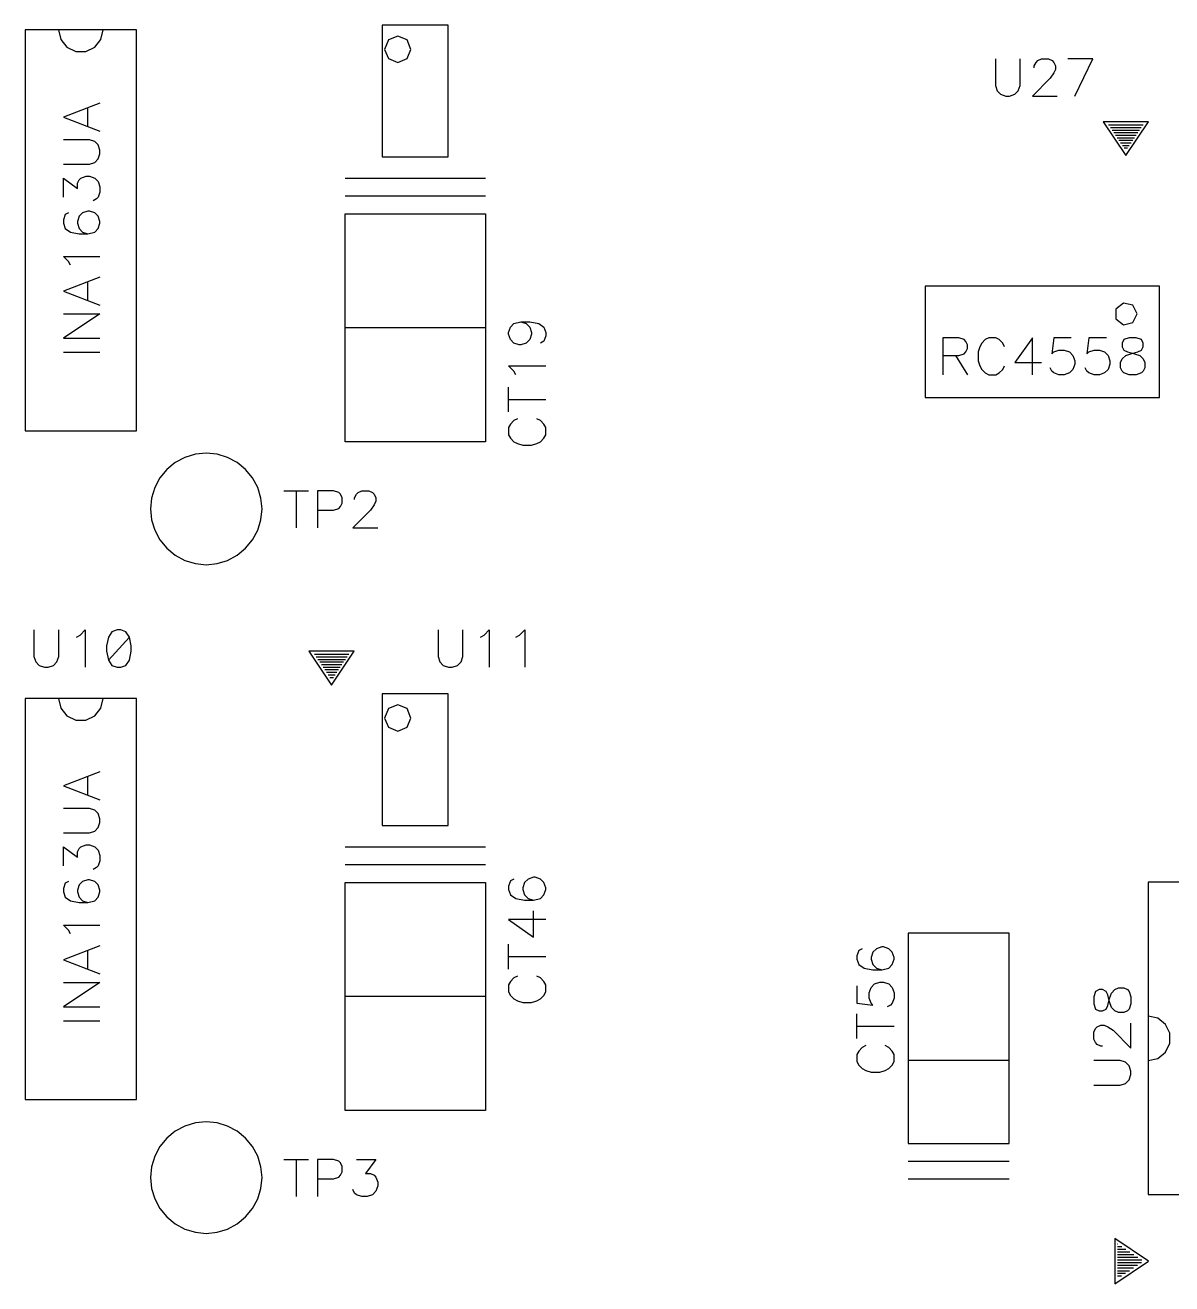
# Model space of a CAD drawing. Extents: x 295 to 953, y 10 to 290.
# Drawn here: x 584.6 to 642.1, y 157 to 220.1 of the extents above; entities that cross this region are included whole.
import ezdxf

# ---------------------------------------------------------------- set-up
doc = ezdxf.new("R2010")
doc.units = 0
doc.header["$LTSCALE"] = 5
doc.header["$MEASUREMENT"] = 0
doc.layers.add('DV-DPO-A6_TSK', color=14, linetype='CONTINUOUS')

msp = doc.modelspace()

# ---------------------------------------------------------------- linework, layer by layer
at = {"layer": 'DV-DPO-A6_TSK', "color": 7}
for p, q in [((584.644, 219.876), (584.644, 209.818)), ((590.232, 219.876), (584.644, 219.876)), ((586.32, 219.876), (586.427, 219.395)), ((588.444, 219.395), (588.556, 219.876)), ((590.232, 199.759), (590.232, 219.876)), ((602.548, 220.105), (602.548, 213.506)), ((605.851, 220.105), (602.548, 220.105)), ((605.851, 213.506), (605.851, 220.105)), ((586.427, 219.395), (586.74, 219.004)), ((586.74, 219.004), (587.187, 218.786)), ((587.684, 218.786), (588.131, 219.004)), ((588.131, 219.004), (588.444, 219.395)), ((602.85, 219.362), (602.66, 218.893)), ((603.319, 219.552), (602.85, 219.362)), ((603.789, 219.362), (603.319, 219.552)), ((603.979, 218.893), (603.789, 219.362)), ((587.187, 218.786), (587.684, 218.786)), ((602.66, 218.893), (602.85, 218.429)), ((602.85, 218.429), (603.319, 218.233)), ((603.319, 218.233), (603.789, 218.429)), ((603.789, 218.429), (603.979, 218.893)), ((633.282, 218.418), (633.282, 217.082)), ((634.523, 217.082), (634.523, 218.418)), ((635.411, 218.328), (635.59, 218.418)), ((635.59, 218.418), (635.942, 218.418)), ((635.942, 218.418), (636.121, 218.328)), ((638.16, 218.418), (636.92, 218.418)), ((637.272, 216.551), (638.16, 218.418)), ((635.232, 218.06), (635.322, 218.239)), ((635.232, 217.97), (635.232, 218.06)), ((635.322, 218.239), (635.411, 218.328)), ((636.121, 218.328), (636.21, 218.239)), ((636.21, 218.239), (636.3, 218.06)), ((636.3, 217.881), (636.21, 217.708)), ((636.3, 218.06), (636.3, 217.881)), ((636.031, 217.44), (635.143, 216.551)), ((636.21, 217.708), (636.031, 217.44)), ((633.282, 217.082), (633.371, 216.819)), ((633.371, 216.819), (633.545, 216.641)), ((633.545, 216.641), (633.813, 216.551)), ((633.813, 216.551), (633.992, 216.551)), ((633.992, 216.551), (634.254, 216.641)), ((634.254, 216.641), (634.433, 216.819)), ((634.433, 216.819), (634.523, 217.082)), ((635.143, 216.551), (636.383, 216.551)), ((588.394, 216.194), (586.561, 215.495)), ((587.785, 215.059), (587.785, 215.931)), ((586.561, 215.495), (588.394, 214.797)), ((640.96, 215.266), (638.686, 215.266)), ((638.686, 215.266), (639.82, 213.562)), ((639.82, 213.562), (640.96, 215.266)), ((638.959, 215.104), (640.686, 215.104)), ((639.049, 214.975), (640.597, 214.975)), ((639.133, 214.847), (640.513, 214.847)), ((639.222, 214.718), (640.423, 214.718)), ((639.306, 214.59), (640.34, 214.59)), ((587.874, 214.361), (586.561, 214.361)), ((588.131, 214.271), (587.874, 214.361)), ((588.31, 214.098), (588.131, 214.271)), ((588.394, 213.835), (588.31, 214.098)), ((639.39, 214.461), (640.256, 214.461)), ((639.479, 214.333), (640.166, 214.333)), ((639.563, 214.204), (640.083, 214.204)), ((639.652, 214.076), (639.993, 214.076)), ((639.736, 213.947), (639.909, 213.947)), ((588.131, 213.226), (588.31, 213.4)), ((588.31, 213.4), (588.394, 213.662)), ((588.394, 213.662), (588.394, 213.835)), ((602.548, 213.506), (605.851, 213.506)), ((586.561, 213.137), (587.874, 213.137)), ((587.874, 213.137), (588.131, 213.226)), ((586.561, 211.477), (586.561, 212.438)), ((586.561, 212.438), (587.259, 211.919)), ((587.259, 212.176), (587.349, 212.355)), ((587.259, 211.919), (587.259, 212.176)), ((587.349, 212.355), (587.432, 212.438)), ((587.432, 212.438), (587.695, 212.528)), ((587.695, 212.528), (587.874, 212.528)), ((587.874, 212.528), (588.131, 212.438)), ((588.131, 212.438), (588.31, 212.265)), ((588.31, 212.265), (588.394, 212.003)), ((607.717, 212.41), (600.682, 212.41)), ((588.31, 211.477), (588.22, 211.393)), ((588.394, 211.74), (588.31, 211.477)), ((588.394, 212.003), (588.394, 211.74)), ((607.717, 211.528), (600.682, 211.528)), ((588.22, 211.393), (588.047, 211.304)), ((586.65, 210.606), (586.561, 210.343)), ((586.561, 210.343), (586.561, 210.17)), ((586.561, 210.17), (586.65, 209.907)), ((586.823, 210.695), (586.65, 210.606)), ((587.349, 210.522), (587.259, 210.259)), ((587.259, 210.259), (587.259, 210.17)), ((587.259, 210.17), (587.349, 209.907)), ((587.522, 210.695), (587.349, 210.522)), ((587.785, 210.779), (587.522, 210.695)), ((587.874, 210.779), (587.785, 210.779)), ((588.131, 210.695), (587.874, 210.779)), ((588.31, 210.522), (588.131, 210.695)), ((588.394, 210.259), (588.31, 210.522)), ((588.31, 209.907), (588.394, 210.17)), ((588.394, 210.17), (588.394, 210.259)), ((600.682, 199.212), (600.682, 210.65)), ((600.682, 210.65), (607.717, 210.65)), ((607.717, 210.65), (607.717, 199.212)), ((584.644, 209.818), (584.644, 199.759)), ((586.65, 209.907), (586.913, 209.734)), ((586.913, 209.734), (587.349, 209.644)), ((587.349, 209.907), (587.522, 209.734)), ((587.349, 209.644), (587.785, 209.644)), ((587.522, 209.734), (587.785, 209.644)), ((587.785, 209.644), (588.131, 209.734)), ((588.131, 209.734), (588.31, 209.907)), ((586.823, 208.247), (586.561, 208.51)), ((586.561, 208.51), (588.394, 208.51)), ((586.913, 208.074), (586.823, 208.247)), ((588.394, 207.465), (586.561, 206.767)), ((587.785, 206.331), (587.785, 207.202)), ((629.767, 207.024), (629.767, 201.436)), ((631.444, 207.024), (629.767, 207.024)), ((641.502, 207.024), (631.444, 207.024)), ((641.502, 201.436), (641.502, 207.024)), ((586.561, 206.767), (588.394, 206.068)), ((639.697, 206.174), (639.317, 205.872)), ((639.317, 205.872), (639.317, 205.386)), ((640.172, 206.062), (639.697, 206.174)), ((640.384, 205.627), (640.172, 206.062)), ((586.561, 205.632), (588.394, 205.632)), ((588.394, 205.632), (586.561, 204.408)), ((608.969, 204.967), (609.147, 205.146)), ((609.147, 205.146), (609.499, 205.23)), ((609.499, 205.23), (609.768, 205.146)), ((609.499, 205.23), (609.941, 205.23)), ((609.768, 205.146), (609.941, 204.967)), ((609.941, 205.23), (610.388, 205.146)), ((610.388, 205.146), (610.651, 204.967)), ((639.317, 205.386), (639.697, 205.085)), ((639.697, 205.085), (640.172, 205.191)), ((640.172, 205.191), (640.384, 205.627)), ((607.717, 204.928), (600.682, 204.928)), ((608.879, 204.699), (608.969, 204.967)), ((608.879, 204.615), (608.879, 204.699)), ((608.969, 204.347), (608.879, 204.615)), ((609.941, 204.967), (610.03, 204.699)), ((610.03, 204.615), (609.941, 204.347)), ((610.03, 204.699), (610.03, 204.615)), ((610.651, 204.967), (610.74, 204.699)), ((610.74, 204.526), (610.651, 204.258)), ((610.74, 204.699), (610.74, 204.526)), ((586.561, 204.408), (588.394, 204.408)), ((609.147, 204.168), (608.969, 204.347)), ((609.41, 204.084), (609.147, 204.168)), ((609.499, 204.084), (609.41, 204.084)), ((609.768, 204.168), (609.499, 204.084)), ((609.941, 204.347), (609.768, 204.168)), ((610.651, 204.258), (610.472, 204.168)), ((631.449, 204.425), (630.656, 204.425)), ((630.656, 204.425), (630.656, 202.576)), ((631.712, 204.336), (631.449, 204.425)), ((631.801, 204.252), (631.712, 204.336)), ((631.891, 204.073), (631.801, 204.252)), ((631.801, 203.721), (631.891, 203.9)), ((631.891, 203.9), (631.891, 204.073)), ((632.505, 203.984), (632.416, 203.721)), ((632.595, 204.163), (632.505, 203.984)), ((632.768, 204.336), (632.595, 204.163)), ((632.947, 204.425), (632.768, 204.336)), ((633.299, 204.425), (632.947, 204.425)), ((633.478, 204.336), (633.299, 204.425)), ((633.651, 204.163), (633.478, 204.336)), ((633.74, 203.984), (633.651, 204.163)), ((635.148, 204.425), (634.265, 203.196)), ((635.148, 202.576), (635.148, 204.425)), ((636.205, 204.425), (636.115, 203.632)), ((637.082, 204.425), (636.205, 204.425)), ((637.965, 204.425), (637.875, 203.632)), ((638.848, 204.425), (637.965, 204.425)), ((639.725, 204.336), (639.636, 204.163)), ((639.636, 204.163), (639.636, 203.984)), ((639.636, 203.984), (639.725, 203.81)), ((639.988, 204.425), (639.725, 204.336)), ((640.34, 204.425), (639.988, 204.425)), ((640.608, 204.336), (640.34, 204.425)), ((640.692, 204.163), (640.608, 204.336)), ((640.608, 203.81), (640.692, 203.984)), ((640.692, 203.984), (640.692, 204.163)), ((586.561, 203.71), (588.394, 203.71)), ((630.656, 203.548), (631.449, 203.548)), ((631.276, 203.548), (631.891, 202.576)), ((631.449, 203.548), (631.712, 203.632)), ((631.712, 203.632), (631.801, 203.721)), ((632.416, 203.721), (632.416, 203.28)), ((632.416, 203.28), (632.505, 203.017)), ((636.115, 203.632), (636.205, 203.721)), ((636.205, 203.721), (636.467, 203.81)), ((636.467, 203.81), (636.73, 203.81)), ((636.73, 203.81), (636.998, 203.721)), ((636.998, 203.721), (637.171, 203.548)), ((637.171, 203.548), (637.261, 203.28)), ((637.261, 203.28), (637.261, 203.106)), ((637.875, 203.632), (637.965, 203.721)), ((637.965, 203.721), (638.227, 203.81)), ((638.227, 203.81), (638.496, 203.81)), ((638.496, 203.81), (638.758, 203.721)), ((638.758, 203.721), (638.931, 203.548)), ((638.931, 203.548), (639.021, 203.28)), ((639.021, 203.28), (639.021, 203.106)), ((639.552, 203.196), (639.636, 203.369)), ((639.636, 203.369), (639.814, 203.548)), ((639.725, 203.81), (639.904, 203.721)), ((639.814, 203.548), (640.077, 203.632)), ((639.904, 203.721), (640.256, 203.632)), ((640.077, 203.632), (640.429, 203.721)), ((640.256, 203.632), (640.518, 203.548)), ((640.429, 203.721), (640.608, 203.81)), ((640.518, 203.548), (640.692, 203.369)), ((640.692, 203.369), (640.781, 203.196)), ((609.147, 202.754), (608.879, 203.023)), ((608.879, 203.023), (610.74, 203.023)), ((609.237, 202.576), (609.147, 202.754)), ((632.505, 203.017), (632.595, 202.844)), ((632.595, 202.844), (632.768, 202.665)), ((632.768, 202.665), (632.947, 202.576)), ((633.299, 202.576), (633.478, 202.665)), ((633.478, 202.665), (633.651, 202.844)), ((633.651, 202.844), (633.74, 203.017)), ((634.265, 203.196), (635.59, 203.196)), ((636.115, 202.754), (636.026, 202.928)), ((636.205, 202.665), (636.115, 202.754)), ((636.467, 202.576), (636.205, 202.665)), ((636.998, 202.665), (636.73, 202.576)), ((637.171, 202.844), (636.998, 202.665)), ((637.261, 203.106), (637.171, 202.844)), ((637.875, 202.754), (637.786, 202.928)), ((637.965, 202.665), (637.875, 202.754)), ((638.227, 202.576), (637.965, 202.665)), ((638.758, 202.665), (638.496, 202.576)), ((638.931, 202.844), (638.758, 202.665)), ((639.021, 203.106), (638.931, 202.844)), ((639.552, 202.928), (639.552, 203.196)), ((639.636, 202.754), (639.552, 202.928)), ((639.725, 202.665), (639.636, 202.754)), ((639.988, 202.576), (639.725, 202.665)), ((640.608, 202.665), (640.34, 202.576)), ((640.692, 202.754), (640.608, 202.665)), ((640.781, 202.928), (640.692, 202.754)), ((640.781, 203.196), (640.781, 202.928)), ((608.879, 200.72), (608.879, 201.961)), ((632.947, 202.576), (633.299, 202.576)), ((636.73, 202.576), (636.467, 202.576)), ((638.496, 202.576), (638.227, 202.576)), ((640.34, 202.576), (639.988, 202.576)), ((608.879, 201.341), (610.74, 201.341)), ((629.767, 201.436), (641.502, 201.436)), ((608.969, 200.1), (608.879, 199.927)), ((609.147, 200.279), (608.969, 200.1)), ((609.326, 200.368), (609.147, 200.279)), ((610.472, 200.279), (610.299, 200.368)), ((610.651, 200.1), (610.472, 200.279)), ((610.74, 199.927), (610.651, 200.1)), ((584.644, 199.759), (590.232, 199.759)), ((608.879, 199.927), (608.879, 199.569)), ((608.879, 199.569), (608.969, 199.396)), ((610.651, 199.396), (610.74, 199.569)), ((610.74, 199.569), (610.74, 199.927)), ((607.717, 199.212), (600.682, 199.212)), ((608.969, 199.396), (609.147, 199.217)), ((609.147, 199.217), (609.326, 199.128)), ((609.326, 199.128), (609.589, 199.038)), ((609.589, 199.038), (610.03, 199.038)), ((610.03, 199.038), (610.299, 199.128)), ((610.299, 199.128), (610.472, 199.217)), ((610.472, 199.217), (610.651, 199.396)), ((592.171, 198.172), (591.746, 197.826)), ((592.652, 198.429), (592.171, 198.172)), ((593.177, 198.591), (592.652, 198.429)), ((593.725, 198.642), (593.177, 198.591)), ((594.267, 198.591), (593.725, 198.642)), ((594.792, 198.429), (594.267, 198.591)), ((595.272, 198.172), (594.792, 198.429)), ((595.697, 197.826), (595.272, 198.172)), ((591.746, 197.826), (591.4, 197.401)), ((596.044, 197.401), (595.697, 197.826)), ((591.143, 196.92), (590.981, 196.395)), ((591.4, 197.401), (591.143, 196.92)), ((596.301, 196.92), (596.044, 197.401)), ((596.463, 196.395), (596.301, 196.92)), ((590.981, 196.395), (590.931, 195.848)), ((596.519, 195.848), (596.463, 196.395)), ((597.608, 196.764), (598.854, 196.764)), ((598.228, 196.764), (598.228, 194.898)), ((600.095, 196.764), (599.296, 196.764)), ((599.296, 196.764), (599.296, 194.898)), ((600.363, 196.675), (600.095, 196.764)), ((600.453, 196.591), (600.363, 196.675)), ((600.542, 196.412), (600.453, 196.591)), ((600.542, 196.144), (600.542, 196.412)), ((601.162, 196.412), (601.252, 196.591)), ((601.162, 196.323), (601.162, 196.412)), ((601.252, 196.591), (601.341, 196.675)), ((601.341, 196.675), (601.52, 196.764)), ((601.52, 196.764), (601.872, 196.764)), ((601.872, 196.764), (602.051, 196.675)), ((602.051, 196.675), (602.14, 196.591)), ((602.14, 196.591), (602.229, 196.412)), ((602.229, 196.412), (602.229, 196.233)), ((590.931, 195.848), (590.981, 195.306)), ((596.463, 195.306), (596.519, 195.848)), ((599.296, 195.786), (600.095, 195.786)), ((600.095, 195.786), (600.363, 195.876)), ((600.363, 195.876), (600.453, 195.965)), ((600.453, 195.965), (600.542, 196.144)), ((601.961, 195.786), (601.073, 194.898)), ((602.14, 196.054), (601.961, 195.786)), ((602.229, 196.233), (602.14, 196.054)), ((590.981, 195.306), (591.143, 194.78)), ((596.301, 194.78), (596.463, 195.306)), ((591.143, 194.78), (591.4, 194.3)), ((596.044, 194.3), (596.301, 194.78)), ((601.073, 194.898), (602.319, 194.898)), ((591.4, 194.3), (591.746, 193.875)), ((591.746, 193.875), (592.171, 193.529)), ((595.272, 193.529), (595.697, 193.875)), ((595.697, 193.875), (596.044, 194.3)), ((592.171, 193.529), (592.652, 193.266)), ((592.652, 193.266), (593.177, 193.109)), ((594.267, 193.109), (594.792, 193.266)), ((594.792, 193.266), (595.272, 193.529)), ((593.177, 193.109), (593.725, 193.054)), ((593.725, 193.054), (594.267, 193.109)), ((585.086, 189.779), (585.086, 188.443)), ((586.326, 188.443), (586.326, 189.779)), ((587.215, 189.421), (587.393, 189.511)), ((587.393, 189.511), (587.656, 189.779)), ((587.656, 189.779), (587.656, 187.913)), ((588.813, 189.421), (588.723, 188.98)), ((588.986, 189.69), (588.813, 189.421)), ((589.874, 189.421), (588.813, 188.27)), ((589.254, 189.779), (588.986, 189.69)), ((589.433, 189.779), (589.254, 189.779)), ((589.696, 189.69), (589.433, 189.779)), ((589.874, 189.421), (589.696, 189.69)), ((589.964, 188.98), (589.874, 189.421)), ((605.342, 189.779), (605.342, 188.443)), ((606.583, 188.443), (606.583, 189.779)), ((607.471, 189.421), (607.65, 189.511)), ((607.65, 189.511), (607.912, 189.779)), ((607.912, 189.779), (607.912, 187.913)), ((609.242, 189.421), (609.421, 189.511)), ((609.421, 189.511), (609.689, 189.779)), ((609.689, 189.779), (609.689, 187.913)), ((588.723, 188.98), (588.723, 188.712)), ((588.723, 188.712), (588.813, 188.27)), ((589.874, 188.27), (589.964, 188.712)), ((589.964, 188.712), (589.964, 188.98)), ((601.145, 188.723), (598.871, 188.723)), ((598.871, 188.723), (600.005, 187.019)), ((600.005, 187.019), (601.145, 188.723)), ((585.086, 188.443), (585.175, 188.181)), ((585.175, 188.181), (585.348, 188.002)), ((586.058, 188.002), (586.237, 188.181)), ((586.237, 188.181), (586.326, 188.443)), ((588.813, 188.27), (588.986, 188.002)), ((589.696, 188.002), (589.874, 188.27)), ((599.145, 188.561), (600.872, 188.561)), ((599.234, 188.432), (600.782, 188.432)), ((599.318, 188.304), (600.698, 188.304)), ((599.408, 188.175), (600.609, 188.175)), ((605.342, 188.443), (605.431, 188.181)), ((605.431, 188.181), (605.605, 188.002)), ((606.314, 188.002), (606.493, 188.181)), ((606.493, 188.181), (606.583, 188.443)), ((585.348, 188.002), (585.616, 187.913)), ((585.616, 187.913), (585.795, 187.913)), ((585.795, 187.913), (586.058, 188.002)), ((588.986, 188.002), (589.254, 187.913)), ((589.254, 187.913), (589.433, 187.913)), ((589.433, 187.913), (589.696, 188.002)), ((599.491, 188.047), (600.525, 188.047)), ((599.575, 187.918), (600.441, 187.918)), ((599.665, 187.79), (600.352, 187.79)), ((599.748, 187.661), (600.268, 187.661)), ((599.838, 187.533), (600.179, 187.533)), ((605.605, 188.002), (605.873, 187.913)), ((605.873, 187.913), (606.052, 187.913)), ((606.052, 187.913), (606.314, 188.002)), ((599.922, 187.404), (600.095, 187.404)), ((584.644, 186.348), (584.644, 176.29)), ((590.232, 186.348), (584.644, 186.348)), ((586.32, 186.348), (586.427, 185.867)), ((588.444, 185.867), (588.556, 186.348)), ((590.232, 166.231), (590.232, 186.348)), ((602.548, 186.577), (602.548, 179.978)), ((605.851, 186.577), (602.548, 186.577)), ((605.851, 179.978), (605.851, 186.577)), ((586.427, 185.867), (586.74, 185.476)), ((588.131, 185.476), (588.444, 185.867)), ((602.85, 185.834), (602.66, 185.365)), ((603.319, 186.024), (602.85, 185.834)), ((603.789, 185.834), (603.319, 186.024)), ((603.979, 185.365), (603.789, 185.834)), ((586.74, 185.476), (587.187, 185.258)), ((587.187, 185.258), (587.684, 185.258)), ((587.684, 185.258), (588.131, 185.476)), ((602.66, 185.365), (602.85, 184.901)), ((603.789, 184.901), (603.979, 185.365)), ((602.85, 184.901), (603.319, 184.705)), ((603.319, 184.705), (603.789, 184.901)), ((588.394, 182.666), (586.561, 181.967)), ((587.785, 181.531), (587.785, 182.403)), ((586.561, 181.967), (588.394, 181.269)), ((587.874, 180.833), (586.561, 180.833)), ((588.131, 180.743), (587.874, 180.833)), ((588.31, 180.57), (588.131, 180.743)), ((588.394, 180.307), (588.31, 180.57)), ((588.131, 179.698), (588.31, 179.872)), ((588.31, 179.872), (588.394, 180.134)), ((588.394, 180.134), (588.394, 180.307)), ((602.548, 179.978), (605.851, 179.978)), ((586.561, 179.609), (587.874, 179.609)), ((587.874, 179.609), (588.131, 179.698)), ((586.561, 177.949), (586.561, 178.91)), ((586.561, 178.91), (587.259, 178.391)), ((587.259, 178.648), (587.349, 178.827)), ((587.259, 178.391), (587.259, 178.648)), ((587.349, 178.827), (587.432, 178.91)), ((587.432, 178.91), (587.695, 179)), ((587.695, 179), (587.874, 179)), ((587.874, 179), (588.131, 178.91)), ((588.131, 178.91), (588.31, 178.737)), ((588.31, 178.737), (588.394, 178.475)), ((607.717, 178.882), (600.682, 178.882)), ((588.394, 178.212), (588.31, 177.949)), ((588.394, 178.475), (588.394, 178.212)), ((607.717, 178), (600.682, 178)), ((588.22, 177.865), (588.047, 177.776)), ((588.31, 177.949), (588.22, 177.865)), ((610.12, 177.379), (609.857, 177.29)), ((610.209, 177.379), (610.12, 177.379)), ((610.472, 177.29), (610.209, 177.379)), ((586.65, 177.078), (586.561, 176.815)), ((586.561, 176.815), (586.561, 176.642)), ((586.823, 177.167), (586.65, 177.078)), ((587.349, 176.994), (587.259, 176.731)), ((587.259, 176.731), (587.259, 176.642)), ((587.522, 177.167), (587.349, 176.994)), ((587.785, 177.251), (587.522, 177.167)), ((587.874, 177.251), (587.785, 177.251)), ((588.131, 177.167), (587.874, 177.251)), ((588.31, 176.994), (588.131, 177.167)), ((588.394, 176.731), (588.31, 176.994)), ((588.394, 176.642), (588.394, 176.731)), ((600.682, 165.684), (600.682, 177.122)), ((600.682, 177.122), (607.717, 177.122)), ((607.717, 177.122), (607.717, 165.684)), ((608.969, 177.206), (608.879, 176.938)), ((608.879, 176.938), (608.879, 176.759)), ((608.879, 176.759), (608.969, 176.496)), ((609.147, 177.29), (608.969, 177.206)), ((609.678, 177.117), (609.589, 176.848)), ((609.589, 176.848), (609.589, 176.759)), ((609.589, 176.759), (609.678, 176.496)), ((609.857, 177.29), (609.678, 177.117)), ((610.651, 177.117), (610.472, 177.29)), ((610.74, 176.848), (610.651, 177.117)), ((610.651, 176.496), (610.74, 176.759)), ((610.74, 176.759), (610.74, 176.848)), ((663.854, 177.128), (640.943, 177.128)), ((640.943, 177.128), (640.943, 168.187)), ((584.644, 176.29), (584.644, 166.231)), ((586.561, 176.642), (586.65, 176.379)), ((586.65, 176.379), (586.913, 176.206)), ((586.913, 176.206), (587.349, 176.116)), ((587.259, 176.642), (587.349, 176.379)), ((587.349, 176.379), (587.522, 176.206)), ((587.349, 176.116), (587.785, 176.116)), ((587.522, 176.206), (587.785, 176.116)), ((587.785, 176.116), (588.131, 176.206)), ((588.131, 176.206), (588.31, 176.379)), ((588.31, 176.379), (588.394, 176.642)), ((608.969, 176.496), (609.237, 176.318)), ((609.237, 176.318), (609.678, 176.228)), ((609.678, 176.496), (609.857, 176.318)), ((609.678, 176.228), (610.12, 176.228)), ((609.857, 176.318), (610.12, 176.228)), ((610.12, 176.228), (610.472, 176.318)), ((610.472, 176.318), (610.651, 176.496)), ((610.12, 174.373), (610.12, 175.697)), ((586.823, 174.719), (586.561, 174.982)), ((586.561, 174.982), (588.394, 174.982)), ((610.74, 175.256), (608.879, 175.256)), ((608.879, 175.256), (610.12, 174.373)), ((586.913, 174.546), (586.823, 174.719)), ((633.969, 174.585), (628.912, 174.585)), ((628.912, 174.585), (628.912, 170.623)), ((633.969, 170.623), (633.969, 174.585)), ((588.394, 173.937), (586.561, 173.239)), ((587.785, 172.803), (587.785, 173.674)), ((608.879, 172.78), (608.879, 174.021)), ((626.431, 173.714), (626.342, 173.445)), ((626.61, 173.797), (626.431, 173.714)), ((627.141, 173.624), (627.051, 173.356)), ((627.32, 173.797), (627.141, 173.624)), ((627.582, 173.887), (627.32, 173.797)), ((627.672, 173.887), (627.582, 173.887)), ((627.934, 173.797), (627.672, 173.887)), ((628.113, 173.624), (627.934, 173.797)), ((628.203, 173.356), (628.113, 173.624)), ((586.561, 173.239), (588.394, 172.54)), ((608.879, 173.401), (610.74, 173.401)), ((626.342, 173.445), (626.342, 173.266)), ((626.342, 173.266), (626.431, 173.004)), ((626.431, 173.004), (626.699, 172.825)), ((627.051, 173.356), (627.051, 173.266)), ((627.051, 173.266), (627.141, 173.004)), ((627.141, 173.004), (627.32, 172.825)), ((627.934, 172.825), (628.113, 173.004)), ((628.113, 173.004), (628.203, 173.266)), ((628.203, 173.266), (628.203, 173.356)), ((609.147, 172.339), (608.969, 172.16)), ((609.326, 172.428), (609.147, 172.339)), ((610.472, 172.339), (610.299, 172.428)), ((610.651, 172.16), (610.472, 172.339)), ((626.699, 172.825), (627.141, 172.736)), ((627.141, 172.736), (627.582, 172.736)), ((627.32, 172.825), (627.582, 172.736)), ((627.582, 172.736), (627.934, 172.825)), ((586.561, 172.104), (588.394, 172.104)), ((588.394, 172.104), (586.561, 170.88)), ((608.969, 172.16), (608.879, 171.987)), ((608.879, 171.987), (608.879, 171.629)), ((610.74, 171.987), (610.651, 172.16)), ((610.74, 171.629), (610.74, 171.987)), ((626.342, 171.942), (626.342, 171.059)), ((626.962, 171.59), (627.051, 171.853)), ((627.051, 171.853), (627.23, 172.032)), ((627.23, 172.032), (627.493, 172.121)), ((627.493, 172.121), (627.672, 172.121)), ((627.672, 172.121), (627.934, 172.032)), ((627.934, 172.032), (628.113, 171.853)), ((628.113, 171.853), (628.203, 171.59)), ((638.479, 171.747), (638.3, 171.657)), ((638.652, 171.747), (638.479, 171.747)), ((638.831, 171.657), (638.652, 171.747)), ((639.099, 171.568), (639.278, 171.747)), ((639.278, 171.747), (639.451, 171.836)), ((639.451, 171.836), (639.719, 171.836)), ((639.719, 171.836), (639.898, 171.747)), ((639.898, 171.747), (639.988, 171.657)), ((607.717, 171.4), (600.682, 171.4)), ((608.879, 171.629), (608.969, 171.456)), ((608.969, 171.456), (609.147, 171.277)), ((609.147, 171.277), (609.326, 171.188)), ((609.326, 171.188), (609.589, 171.098)), ((609.589, 171.098), (610.03, 171.098)), ((610.03, 171.098), (610.299, 171.188)), ((610.299, 171.188), (610.472, 171.277)), ((610.472, 171.277), (610.651, 171.456)), ((610.651, 171.456), (610.74, 171.629)), ((626.342, 171.059), (627.141, 170.97)), ((626.962, 171.322), (626.962, 171.59)), ((627.051, 171.059), (626.962, 171.322)), ((627.141, 170.97), (627.051, 171.059)), ((628.113, 171.059), (628.024, 170.97)), ((628.203, 171.322), (628.113, 171.059)), ((628.203, 171.59), (628.203, 171.322)), ((638.3, 171.657), (638.211, 171.389)), ((638.211, 171.389), (638.211, 171.037)), ((638.211, 171.037), (638.3, 170.769)), ((638.92, 171.478), (638.831, 171.657)), ((639.01, 171.126), (638.92, 171.478)), ((638.92, 170.947), (639.01, 171.305)), ((639.01, 171.305), (639.099, 171.568)), ((639.099, 170.858), (639.01, 171.126)), ((639.988, 171.657), (640.077, 171.389)), ((640.077, 171.037), (639.988, 170.769)), ((640.077, 171.389), (640.077, 171.037)), ((586.561, 170.88), (588.394, 170.88)), ((626.342, 169.288), (626.342, 170.528)), ((628.024, 170.97), (627.85, 170.88)), ((628.912, 170.623), (628.912, 169.964)), ((633.969, 169.964), (633.969, 170.623)), ((638.3, 170.769), (638.479, 170.679)), ((638.479, 170.679), (638.652, 170.679)), ((638.652, 170.679), (638.831, 170.769)), ((638.831, 170.769), (638.92, 170.947)), ((639.278, 170.679), (639.099, 170.858)), ((639.451, 170.595), (639.278, 170.679)), ((639.719, 170.595), (639.451, 170.595)), ((639.898, 170.679), (639.719, 170.595)), ((639.988, 170.769), (639.898, 170.679)), ((641.424, 170.31), (640.943, 170.422)), ((586.561, 170.182), (588.394, 170.182)), ((626.342, 169.908), (628.203, 169.908)), ((628.912, 169.964), (628.912, 168.757)), ((633.969, 168.757), (633.969, 169.964)), ((638.211, 169.618), (638.3, 169.796)), ((638.3, 169.796), (638.389, 169.886)), ((638.389, 169.886), (638.568, 169.97)), ((638.568, 169.97), (638.741, 169.97)), ((638.741, 169.97), (638.92, 169.886)), ((638.92, 169.886), (639.189, 169.707)), ((640.077, 168.818), (640.077, 170.059)), ((641.815, 170.003), (641.424, 170.31)), ((642.027, 169.556), (641.815, 170.003)), ((638.211, 169.26), (638.211, 169.618)), ((638.3, 169.087), (638.211, 169.26)), ((639.189, 169.707), (640.077, 168.818)), ((642.027, 169.059), (642.027, 169.556)), ((626.431, 168.668), (626.342, 168.494)), ((626.61, 168.846), (626.431, 168.668)), ((626.789, 168.936), (626.61, 168.846)), ((627.934, 168.846), (627.761, 168.936)), ((628.113, 168.668), (627.934, 168.846)), ((628.203, 168.494), (628.113, 168.668)), ((628.912, 168.757), (628.912, 167.768)), ((633.969, 167.768), (633.969, 168.757)), ((638.389, 168.997), (638.3, 169.087)), ((638.568, 168.908), (638.389, 168.997)), ((638.652, 168.908), (638.568, 168.908)), ((641.424, 168.299), (641.815, 168.612)), ((641.815, 168.612), (642.027, 169.059)), ((626.342, 168.494), (626.342, 168.137)), ((626.342, 168.137), (626.431, 167.963)), ((626.431, 167.963), (626.61, 167.785)), ((627.934, 167.785), (628.113, 167.963)), ((628.113, 167.963), (628.203, 168.137)), ((628.203, 168.137), (628.203, 168.494)), ((628.912, 168.204), (633.969, 168.204)), ((639.541, 168.198), (638.211, 168.198)), ((639.809, 168.109), (639.541, 168.198)), ((639.988, 167.93), (639.809, 168.109)), ((640.077, 167.662), (639.988, 167.93)), ((640.943, 168.187), (641.424, 168.299)), ((640.943, 168.187), (640.943, 161.481)), ((626.61, 167.785), (626.789, 167.695)), ((626.789, 167.695), (627.051, 167.606)), ((627.051, 167.606), (627.493, 167.606)), ((627.493, 167.606), (627.761, 167.695)), ((627.761, 167.695), (627.934, 167.785)), ((628.912, 167.768), (628.912, 164.024)), ((633.969, 164.024), (633.969, 167.768)), ((639.988, 167.22), (640.077, 167.488)), ((640.077, 167.488), (640.077, 167.662)), ((638.211, 166.952), (639.541, 166.952)), ((639.541, 166.952), (639.809, 167.041)), ((639.809, 167.041), (639.988, 167.22)), ((584.644, 166.231), (590.232, 166.231)), ((607.717, 165.684), (600.682, 165.684)), ((592.652, 164.901), (592.171, 164.644)), ((593.177, 165.063), (592.652, 164.901)), ((593.725, 165.114), (593.177, 165.063)), ((594.267, 165.063), (593.725, 165.114)), ((594.792, 164.901), (594.267, 165.063)), ((595.272, 164.644), (594.792, 164.901)), ((591.746, 164.298), (591.4, 163.873)), ((592.171, 164.644), (591.746, 164.298)), ((595.697, 164.298), (595.272, 164.644)), ((596.044, 163.873), (595.697, 164.298)), ((591.4, 163.873), (591.143, 163.392)), ((596.301, 163.392), (596.044, 163.873)), ((628.912, 164.024), (633.969, 164.024)), ((590.981, 162.867), (590.931, 162.32)), ((591.143, 163.392), (590.981, 162.867)), ((596.463, 162.867), (596.301, 163.392)), ((596.519, 162.32), (596.463, 162.867)), ((597.608, 163.236), (598.854, 163.236)), ((598.228, 163.236), (598.228, 161.37)), ((600.095, 163.236), (599.296, 163.236)), ((599.296, 163.236), (599.296, 161.37)), ((600.363, 163.147), (600.095, 163.236)), ((600.453, 163.063), (600.363, 163.147)), ((600.542, 162.884), (600.453, 163.063)), ((600.542, 162.616), (600.542, 162.884)), ((601.252, 163.236), (602.229, 163.236)), ((602.229, 163.236), (601.699, 162.526)), ((628.912, 163.147), (633.969, 163.147)), ((590.931, 162.32), (590.981, 161.778)), ((596.463, 161.778), (596.519, 162.32)), ((599.296, 162.258), (600.095, 162.258)), ((600.095, 162.258), (600.363, 162.348)), ((600.363, 162.348), (600.453, 162.437)), ((600.453, 162.437), (600.542, 162.616)), ((601.699, 162.526), (601.961, 162.526)), ((601.961, 162.526), (602.14, 162.437)), ((602.14, 162.437), (602.229, 162.348)), ((602.229, 162.348), (602.319, 162.085)), ((628.912, 162.264), (633.969, 162.264)), ((590.981, 161.778), (591.143, 161.252)), ((596.301, 161.252), (596.463, 161.778)), ((601.162, 161.548), (601.073, 161.727)), ((602.229, 161.638), (602.051, 161.459)), ((602.319, 161.906), (602.229, 161.638)), ((602.319, 162.085), (602.319, 161.906)), ((591.143, 161.252), (591.4, 160.772)), ((596.044, 160.772), (596.301, 161.252)), ((601.252, 161.459), (601.162, 161.548)), ((601.52, 161.37), (601.252, 161.459)), ((601.788, 161.37), (601.52, 161.37)), ((602.051, 161.459), (601.788, 161.37)), ((640.943, 161.481), (663.854, 161.481)), ((591.4, 160.772), (591.746, 160.347)), ((591.746, 160.347), (592.171, 160.001)), ((595.272, 160.001), (595.697, 160.347)), ((595.697, 160.347), (596.044, 160.772)), ((592.171, 160.001), (592.652, 159.738)), ((592.652, 159.738), (593.177, 159.581)), ((594.267, 159.581), (594.792, 159.738)), ((594.792, 159.738), (595.272, 160.001)), ((593.177, 159.581), (593.725, 159.526)), ((593.725, 159.526), (594.267, 159.581)), ((639.267, 159.269), (639.267, 156.994)), ((640.966, 158.129), (639.267, 159.269)), ((639.406, 158.995), (639.423, 158.995)), ((639.406, 158.861), (639.624, 158.861)), ((639.406, 158.727), (639.826, 158.727)), ((639.406, 158.592), (640.021, 158.592)), ((639.406, 158.458), (640.222, 158.458)), ((639.267, 156.994), (640.966, 158.129)), ((639.406, 158.324), (640.423, 158.324)), ((639.406, 158.19), (640.625, 158.19)), ((639.406, 158.056), (640.608, 158.056)), ((639.406, 157.922), (640.407, 157.922)), ((639.406, 157.788), (640.206, 157.788)), ((639.406, 157.654), (640.004, 157.654)), ((639.406, 157.525), (639.803, 157.525)), ((639.406, 157.391), (639.602, 157.391))]:
    msp.add_line(p, q, dxfattribs=at)

doc.saveas('drawing.dxf')
